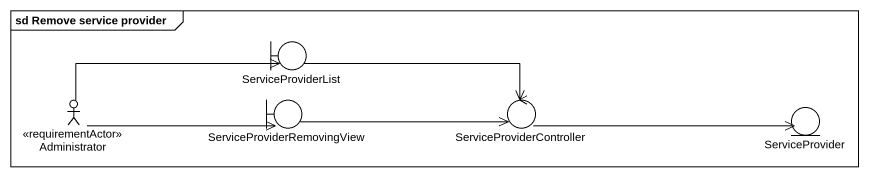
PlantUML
@startuml
mainframe sd Remove service provider
boundary ServiceProviderList
actor Administrator <<requirementActor>>
boundary ServiceProviderRemovingView
control ServiceProviderController
entity ServiceProvider
ServiceProviderList -right-> ServiceProviderController
Administrator -right-> ServiceProviderList
Administrator -right-> ServiceProviderRemovingView
ServiceProviderRemovingView -right-> ServiceProviderController
ServiceProviderController -right-> ServiceProvider
@enduml
